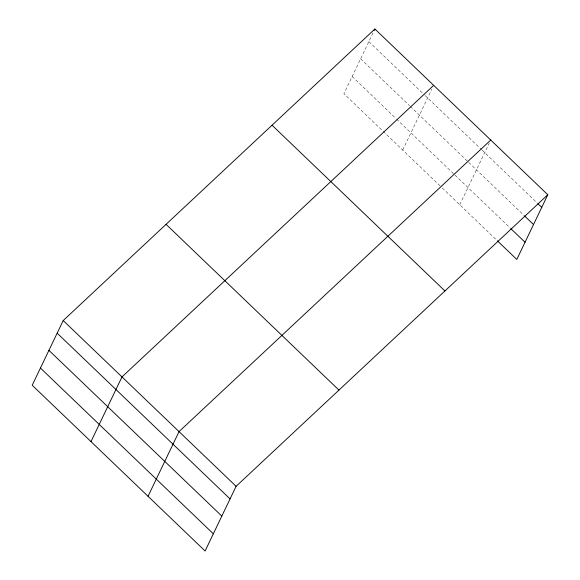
<?xml version="1.0" encoding="UTF-8"?>
<svg xmlns="http://www.w3.org/2000/svg" width="580" height="580" viewBox="0 0 580 580"><rect width="100%" height="100%" fill="white"/><g stroke="black" fill="none" stroke-linecap="round" stroke-linejoin="round"><path stroke-width="0.43" stroke-dasharray="2.9 2.17" d="M373.012 32.937L343.904 93.692L441.59 187.34M402.694 150.046L431.803 89.291M459.744 204.74L489.23 143.202M368.865 41.601L424.386 94.823M425.038 95.453L481.465 149.546M482.111 150.169L537.225 203M360.63 58.79L409.618 105.756M410.27 106.379L468.038 161.762M468.691 162.385L523.798 215.216M352.14 76.502L395.908 118.458M396.56 119.081L454.365 174.5M455.017 175.124L510.125 227.954M442.243 187.963L496.705 240.171"/><path stroke-width="0.87" d="M63.198 320.559L32.205 385.25L205.102 551L236.096 486.308L547.796 194.749L374.897 29L63.198 320.559L236.096 486.308M90.987 441.605L121.981 376.913L433.688 85.354M148.045 496.306L179.039 431.614L490.745 140.055M374.143 30.573L374.897 29M547.796 194.749L516.802 259.441L497.35 240.794M537.87 203.624L541.764 207.35M524.451 215.84L533.527 224.54M510.777 228.578L525.038 242.251M272.042 125.215L444.94 290.964M166.061 224.344L338.959 390.093M57.159 333.159L230.057 498.909M48.923 350.349L221.821 516.098M40.441 368.061L213.338 533.81"/></g></svg>
